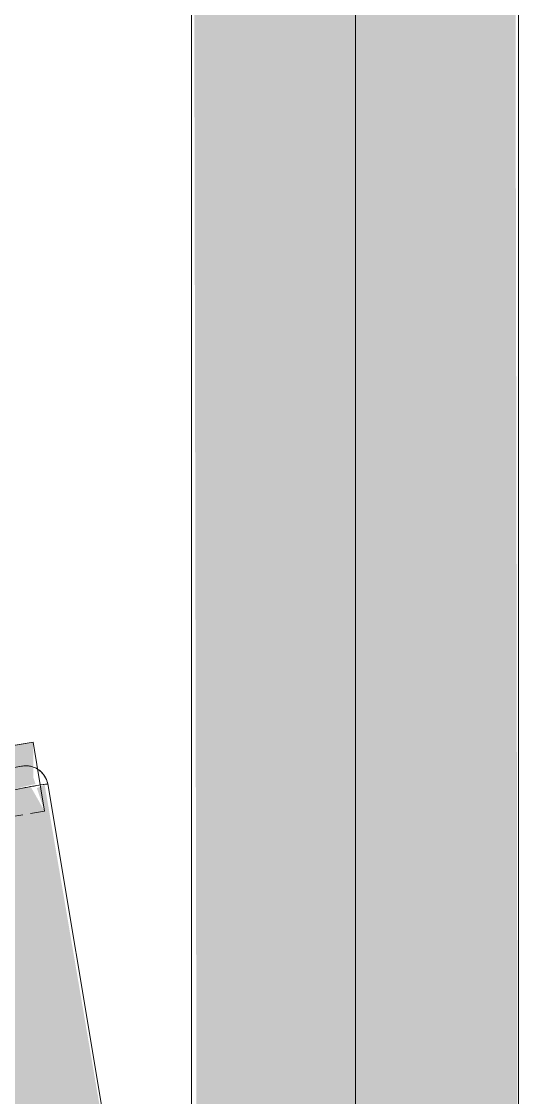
# Model space of a CAD drawing. Header units: millimetres. Extents: x 91786 to 132940, y -1987 to 10096.
# Drawn here: x 122274.27 to 122297.05, y 499.64 to 548.98 of the extents above; entities that cross this region are included whole.
import ezdxf

# ---------------------------------------------------------------- set-up
doc = ezdxf.new("R2010")
doc.units = ezdxf.units.MM
doc.layers.add('0-1', color=7, linetype='Continuous', lineweight=9)
doc.layers.add('P-SANR-FIXT', color=7, linetype='Continuous', lineweight=9)
doc.layers.add('0-2', color=7, linetype='Continuous', lineweight=9, transparency=0.7)
doc.layers.add('P-SANR-FIXT-2', color=7, linetype='Continuous', lineweight=9, transparency=0.7)

# ---------------------------------------------------------------- blocks, each defined once
blk = doc.blocks.new('смеситель для раковины - Default-30615600-Развертка 1_66-3')
at = {"layer": '0-2'}
h = blk.add_hatch(color=256, dxfattribs=at)
h.paths.add_polyline_path([(-94627.213, 512.287), (-94626.637, 512.225), (-94626.637, 512.311)])
h.paths.add_polyline_path([(-94630.65, 511.553), (-94628.853, 512.004), (-94616.381, 514.044), (-94616.363, 513.76), (-94615.399, 513.621), (-94615.269, 513.364), (-94612.385, 514.013), (-94612.483, 514.305), (-94612.495, 515.929), (-94630.673, 512.887), (-94630.653, 511.72)])
h.paths.add_polyline_path([(-94620.585, 512.623), (-94617.098, 513.365), (-94618.465, 513.127), (-94619.751, 512.979), (-94620.403, 512.7)])
h = blk.add_hatch(color=256, dxfattribs=at)
h.paths.add_polyline_path([(-94630.618, 509.651), (-94611.967, 512.766), (-94612.603, 513.884), (-94615.383, 513.632), (-94615.399, 513.893), (-94630.649, 511.51), (-94630.624, 510.005)])
h.paths.add_polyline_path([(-94627.843, 512.042), (-94626.319, 512.324), (-94627.721, 512.061)])
h.paths.add_polyline_path([(-94620.585, 512.623), (-94618.973, 513.175), (-94617.459, 513.308), (-94620.403, 512.646)])
blk.add_hatch(color=256, dxfattribs=at).paths.add_polyline_path([(-94607.847, 472.946), (-94605.24, 472.946), (-94605.268, 474.832), (-94611.967, 513.99), (-94612.32, 513.82), (-94611.967, 512.766), (-94630.618, 509.651), (-94630.379, 495.445), (-94626.996, 472.946), (-94609.665, 472.946)])
at = {"layer": '0-1'}
for p, q in [((-94611.967, 512.766), (-94612.495, 515.929)), ((-94611.819, 514.014), (-94604.893, 472.623))]:
    blk.add_line(p, q, dxfattribs=at)
at = {"layer": 'P-SANR-FIXT'}
for p, q in [((-94612.495, 515.929), (-94620.931, 514.52)), ((-94613.496, 515.761), (-94612.495, 515.929)), ((-94611.822, 514.014), (-94611.827, 514.013)), ((-94611.82, 514.014), (-94611.822, 514.014)), ((-94611.967, 512.766), (-94612.61, 512.658)), ((-94612.61, 512.658), (-94611.967, 512.766)), ((-94612.968, 512.598), (-94615.75, 512.134)), ((-94615.75, 512.134), (-94612.968, 512.598))]:
    blk.add_line(p, q, dxfattribs=at)
at = {"layer": 'P-SANR-FIXT', "flags": 128}
blk.add_lwpolyline([(-94611.827, 514.013), (-94611.822, 514.014), (-94611.82, 514.014)], dxfattribs=at)
at = {"layer": 'P-SANR-FIXT'}
for points, knots in [([(-94625.27, 512.777), (-94624.676, 512.876), (-94623.515, 513.071), (-94621.865, 513.347), (-94620.578, 513.562), (-94619.607, 513.725), (-94618.678, 513.88), (-94617.599, 514.061), (-94616.447, 514.254), (-94615.446, 514.421), (-94613.758, 514.704), (-94613.053, 514.822), (-94612.979, 514.834)], [0.25, 0.25, 0.25, 0.25, 0.3125, 0.375, 0.4375, 0.46875, 0.5, 0.5625, 0.625, 0.6875, 0.75, 1, 1, 1, 1]), ([(-94611.827, 514.013), (-94611.86, 514.2), (-94611.992, 514.465), (-94612.287, 514.712), (-94612.596, 514.845), (-94612.839, 514.859), (-94612.979, 514.834)], [0, 0, 0, 0, 0.363636, 0.545455, 0.727273, 1, 1, 1, 1]), ([(-94611.827, 514.013), (-94611.86, 514.2), (-94611.992, 514.465), (-94612.287, 514.712), (-94612.596, 514.845), (-94612.839, 514.859), (-94612.979, 514.834)], [0, 0, 0, 0, 0.363636, 0.545455, 0.727273, 1, 1, 1, 1]), ([(-94611.827, 514.013), (-94611.86, 514.2), (-94611.992, 514.465), (-94612.287, 514.712), (-94612.596, 514.845), (-94612.839, 514.859), (-94612.979, 514.834)], [0, 0, 0, 0, 0.363636, 0.545455, 0.727273, 1, 1, 1, 1]), ([(-94612.294, 514.7), (-94612.375, 514.75), (-94612.596, 514.845), (-94612.839, 514.859), (-94612.979, 514.834)], [0.5454545, 0.5454545, 0.5454545, 0.5454545, 0.7272727, 1, 1, 1, 1]), ([(-94611.827, 514.013), (-94611.86, 514.2), (-94611.993, 514.464), (-94612.288, 514.711), (-94612.597, 514.844), (-94612.839, 514.859), (-94612.979, 514.834)], [0, 0, 0, 0, 0.363636, 0.545455, 0.727273, 1, 1, 1, 1]), ([(-94611.827, 514.013), (-94611.86, 514.2), (-94611.993, 514.464), (-94612.288, 514.711), (-94612.597, 514.844), (-94612.839, 514.859), (-94612.979, 514.834)], [0, 0, 0, 0, 0.363636, 0.545455, 0.727273, 1, 1, 1, 1]), ([(-94611.827, 514.013), (-94611.86, 514.2), (-94611.993, 514.464), (-94612.288, 514.711), (-94612.597, 514.844), (-94612.839, 514.859), (-94612.979, 514.834)], [0, 0, 0, 0, 0.363636, 0.545455, 0.727273, 1, 1, 1, 1]), ([(-94611.827, 514.013), (-94611.86, 514.2), (-94611.993, 514.464), (-94612.288, 514.711), (-94612.597, 514.844), (-94612.839, 514.859), (-94612.979, 514.834)], [0, 0, 0, 0, 0.363636, 0.545455, 0.727273, 1, 1, 1, 1]), ([(-94611.887, 514.217), (-94611.932, 514.327), (-94612.048, 514.511), (-94612.214, 514.649), (-94612.295, 514.699)], [0.1363636, 0.1363636, 0.1363636, 0.1363636, 0.3636364, 0.5454545, 0.5454545, 0.5454545, 0.5454545])]:
    blk.add_open_spline(points, degree=3, knots=knots, dxfattribs=at)
for points in [[(-94612.979, 514.834), (-94613.054, 514.821), (-94613.631, 514.725), (-94614.656, 514.553)], [(-94612.556, 514.812), (-94612.694, 514.85), (-94612.839, 514.859), (-94612.979, 514.834)], [(-94612.766, 514.847), (-94612.838, 514.851), (-94612.909, 514.846), (-94612.979, 514.834)], [(-94612.767, 514.847), (-94612.838, 514.85), (-94612.909, 514.846), (-94612.979, 514.834)], [(-94612.556, 514.812), (-94612.625, 514.831), (-94612.696, 514.843), (-94612.767, 514.847)], [(-94612.556, 514.813), (-94612.624, 514.832), (-94612.695, 514.843), (-94612.766, 514.847)], [(-94612.294, 514.7), (-94612.375, 514.75), (-94612.464, 514.788), (-94612.556, 514.813)], [(-94612.295, 514.699), (-94612.376, 514.749), (-94612.464, 514.787), (-94612.556, 514.812)], [(-94611.916, 514.283), (-94611.958, 514.368), (-94612.066, 514.527), (-94612.213, 514.65), (-94612.294, 514.7)], [(-94611.827, 514.013), (-94611.844, 514.106), (-94611.874, 514.197), (-94611.916, 514.283)], [(-94611.827, 514.013), (-94611.84, 514.083), (-94611.86, 514.151), (-94611.887, 514.217)], [(-94611.827, 514.013), (-94611.857, 514.016), (-94612.075, 513.986), (-94612.905, 513.845), (-94614.2, 513.557), (-94615.354, 513.317), (-94615.999, 513.218)], [(-94612.983, 513.82), (-94612.75, 513.866), (-94612.551, 513.902), (-94612.388, 513.931)], [(-94612.113, 513.976), (-94611.949, 514.002), (-94611.854, 514.013), (-94611.827, 514.013)]]:
    blk.add_open_spline(points, degree=3, dxfattribs=at)
blk = doc.blocks.new('Смеситель для ванны с душевым гарнитуром - Смеситель для ванны с душевым гарнитуром-30756537-Развертка 1_66-3')
at = {"layer": 'P-SANR-FIXT-2'}
h = blk.add_hatch(color=256, dxfattribs=at)
h.paths.add_polyline_path([(-94590.391, 472.946), (-94590.242, 472.946), (-94590.498, 617.254), (-94592.439, 617.254), (-94592.439, 609.897), (-94593.992, 610.808), (-94593.992, 603.376), (-94597.741, 603.376), (-94597.741, 472.946), (-94590.498, 472.946)])
h.paths.add_polyline_path([(-94590.307, 618.828), (-94590.242, 618.828), (-94590.498, 630.75), (-94592.022, 630.75), (-94591.247, 630.146), (-94591.247, 627.852), (-94590.498, 627.852), (-94590.498, 618.828)])
blk.add_hatch(color=256, dxfattribs=at).paths.add_polyline_path([(-94601.491, 472.946), (-94597.741, 472.946), (-94597.741, 603.376), (-94601.491, 603.376), (-94601.491, 615.206), (-94603.044, 616.117), (-94603.044, 617.254), (-94605.24, 617.147), (-94604.953, 472.946), (-94601.565, 472.946)])
at = {"layer": 'P-SANR-FIXT'}
for p, q in [((-94590.242, 472.946), (-94590.242, 617.254)), ((-94605.24, 617.147), (-94605.24, 474.663)), ((-94597.72, 603.376), (-94597.72, 472.946))]:
    blk.add_line(p, q, dxfattribs=at)

msp = doc.modelspace()

# ---------------------------------------------------------------- block references
at = {"layer": 'P-SANR-FIXT'}
for name in ['Смеситель для ванны с душевым гарнитуром - Смеситель для ванны с душевым гарнитуром-30756537-Развертка 1_66-3', 'смеситель для раковины - Default-30615600-Развертка 1_66-3']:
    msp.add_blockref(name, (216887.297, 0), dxfattribs=at)

doc.saveas('drawing.dxf')
